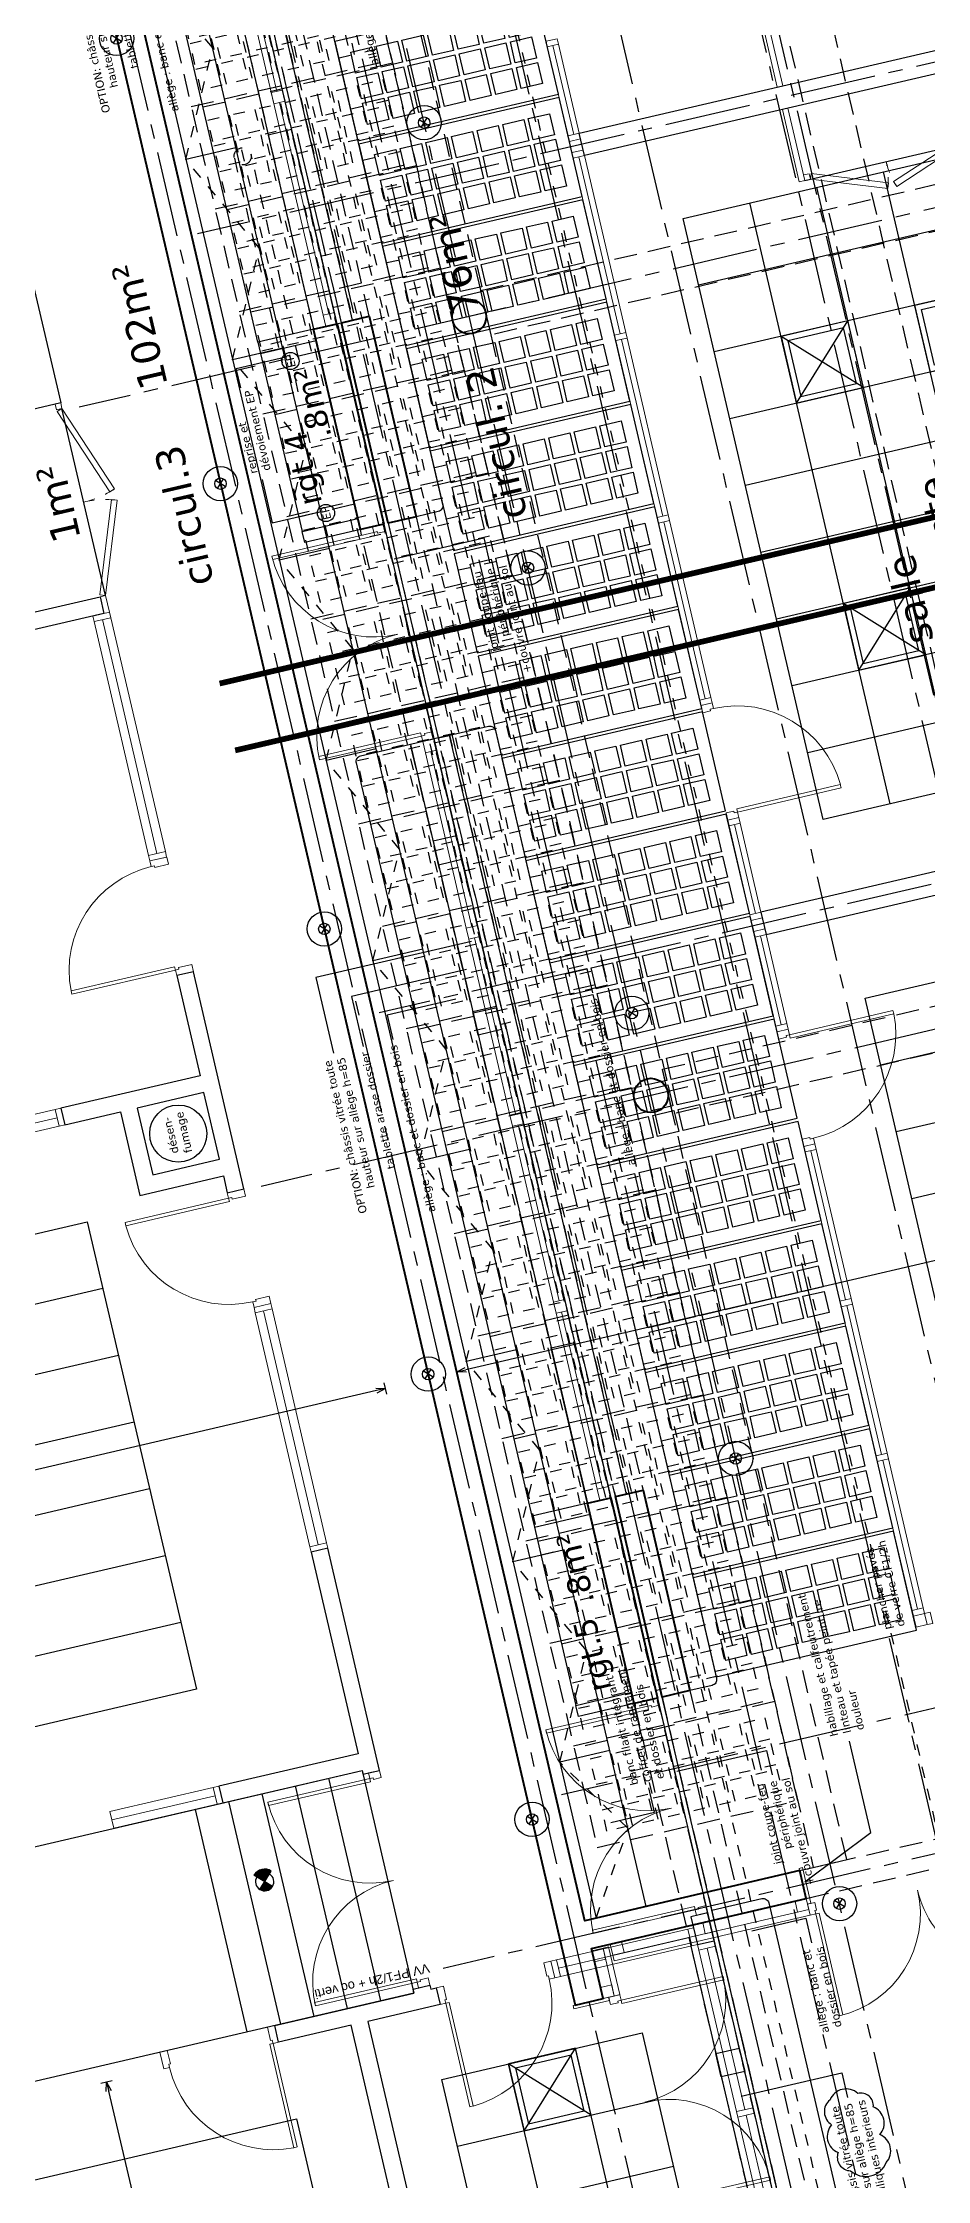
# Model space of a CAD drawing. Header units: metres. Extents: x -49 to 867749, y -579737 to 170817.
# Drawn here: x 867379.56 to 867387.29, y -409044.26 to -409025.56 of the extents above; entities that cross this region are included whole.
import ezdxf
from ezdxf.enums import TextEntityAlignment as Align

# ---------------------------------------------------------------- set-up
doc = ezdxf.new("R2010")
doc.units = ezdxf.units.M
doc.header["$MEASUREMENT"] = 0
doc.header["$PDMODE"] = 3
doc.header["$PDSIZE"] = 0.1
for name, pattern in [('01', [0.15, 0.1, -0.05]), ('02', [0.28, 0.2, -0.08]), ('AXES2', [1.125, 0.75, -0.125, 0.125, -0.125]), ('CACHE2', [0.1875, 0.125, -0.0625]), ('POINTILLE', [0.25, 0, -0.25])]:
    doc.linetypes.add(name, pattern=pattern)
for name, color, linetype in [('00-AXE-0.00', 14, 'AXES2'), ('01-CLOISON-0.25', 3, 'Continuous'), ('01-SANITAIRE-0.15', 44, 'Continuous'), ('02-VU-CACHE-01-0.10', 133, '01'), ('02-VU-CACHE-02-0.10', 133, '02'), ('02-VU-POINT-05-0.10', 133, 'POINTILLE'), ('06-COT-50&100-0.20', 2, 'Continuous'), ('06-TXT-DETAILS-DIVERS-02.20', 2, 'Continuous'), ('06-TXT-DIVERS-0.20', 70, 'Continuous'), ('06-TXT-ETIQUETTES SURFACES', 210, 'Continuous'), ('07-PLAFONDS-0.13', 5, 'Continuous'), ('08-VU-0.08', 56, 'Continuous'), ('08-VU-0.13', 44, 'Continuous'), ('08-VU-0.20', 32, 'Continuous'), ('10-DEMOL-GO-0.25', 1, 'Continuous')]:
    doc.layers.add(name, color=color, linetype=linetype)
doc.layers.add('01-BETON-0.40', color=4, linetype='Continuous', lineweight=40)
doc.layers.add('01-MEN-CP-0.15', color=2, linetype='Continuous', lineweight=18)
doc.styles.add('COT', font='verdana.ttf')
doc.styles.add('locaux 100', font='verdana.ttf', dxfattribs={"height": 0.22})
doc.styles.add('locaux 20', font='verdana.ttf', dxfattribs={"height": 0.07})
doc.styles.get("Standard").update_dxf_attribs({"font": 'arial.ttf'})
doc.dimstyles.new('COT50', dxfattribs={"dimtxt": 0.12, "dimasz": 0.08, "dimexe": 0.05, "dimexo": 0, "dimgap": 0.05, "dimtad": 1, "dimdec": 0, "dimlfac": 100, "dimzin": 0, "dimdsep": 46, "dimtxsty": 'COT', "dimblk": 'OPEN30', "dimcen": 0.04, "dimdle": 0.05, "dimclrd": 256, "dimclre": 256, "dimclrt": 6, "dimadec": 0, "dimazin": 0, "dimtm": 1e-09, "dimtfac": 1, "dimtdec": 0, "dimtmove": 1, "dimatfit": 0, "dimldrblk": 'OPEN30', "dimfxl": 0.05, "dimfxlon": 1, "dimtolj": 1, "dimtzin": 0, "dimlwd": -1, "dimlwe": -1, "dimarcsym": 0})

# ---------------------------------------------------------------- blocks, each defined once
blk = doc.blocks.new('ModulePlancherVerre')
at = {"layer": '08-VU-0.13'}
for points in [[(0.12, 1.685), (0.31, 1.685), (0.31, 1.495), (0.12, 1.495)], [(0.35, 1.685), (0.54, 1.685), (0.54, 1.495), (0.35, 1.495)], [(0.58, 1.685), (0.77, 1.685), (0.77, 1.495), (0.58, 1.495)], [(0.12, 1.455), (0.31, 1.455), (0.31, 1.265), (0.12, 1.265)], [(0.35, 1.455), (0.54, 1.455), (0.54, 1.265), (0.35, 1.265)], [(0.58, 1.455), (0.77, 1.455), (0.77, 1.265), (0.58, 1.265)], [(0.12, 1.225), (0.31, 1.225), (0.31, 1.035), (0.12, 1.035)], [(0.35, 1.225), (0.54, 1.225), (0.54, 1.035), (0.35, 1.035)], [(0.58, 1.225), (0.77, 1.225), (0.77, 1.035), (0.58, 1.035)], [(0.12, 0.995), (0.31, 0.995), (0.31, 0.805), (0.12, 0.805)], [(0.35, 0.995), (0.54, 0.995), (0.54, 0.805), (0.35, 0.805)], [(0.58, 0.995), (0.77, 0.995), (0.77, 0.805), (0.58, 0.805)], [(0.12, 0.765), (0.31, 0.765), (0.31, 0.575), (0.12, 0.575)], [(0.35, 0.765), (0.54, 0.765), (0.54, 0.575), (0.35, 0.575)], [(0.58, 0.765), (0.77, 0.765), (0.77, 0.575), (0.58, 0.575)], [(0.12, 0.535), (0.31, 0.535), (0.31, 0.345), (0.12, 0.345)], [(0.35, 0.535), (0.54, 0.535), (0.54, 0.345), (0.35, 0.345)], [(0.58, 0.535), (0.77, 0.535), (0.77, 0.345), (0.58, 0.345)], [(0.12, 0.305), (0.31, 0.305), (0.31, 0.115), (0.12, 0.115)], [(0.35, 0.305), (0.54, 0.305), (0.54, 0.115), (0.35, 0.115)], [(0.58, 0.305), (0.77, 0.305), (0.77, 0.115), (0.58, 0.115)]]:
    blk.add_lwpolyline(points, close=True, dxfattribs=at)
at = {"layer": '08-VU-0.20'}
blk.add_lwpolyline([(0, 0), (0.89, 0), (0.89, 1.8), (0, 1.8)], close=True, dxfattribs=at)
blk = doc.blocks.new('LuminaireSuspendu')
for p, q in [((-0.035, 0.035), (0.035, -0.035)), ((-0.035, -0.035), (0.035, 0.035))]:
    blk.add_line(p, q)
for radius in [0.15, 0.05]:
    blk.add_circle((0, 0), radius)
blk = doc.blocks.new('P180')
for points in [[(-1.85, 0.915), (-1.85, 0), (-1.88, 0), (-1.88, 0.915)], [(-0.08, 0.915), (-0.08, 0), (-0.05, 0), (-0.05, 0.915)], [(0, 0), (0, -0.1), (-0.065, -0.1), (-0.065, -0.03), (-0.05, -0.03), (-0.05, 0)]]:
    blk.add_lwpolyline(points, close=True)
at = {"linetype": 'Continuous'}
blk.add_lwpolyline([(-1.93, 0), (-1.93, -0.1), (-1.865, -0.1), (-1.865, -0.03), (-1.88, -0.03), (-1.88, 0)], close=True, dxfattribs=at)
for centre, start, end in [((-1.88, 0), 0, 90), ((-0.05, 0), 90, 180)]:
    blk.add_arc(centre, 0.915, start, end)
at = {"linetype": 'Continuous', "text_generation_flag": 6}
blk.add_attdef('TEXTE', (-0.188, 0.598), '', height=0.08, rotation=90, dxfattribs=at)
blk = doc.blocks.new('_Open30')
at = {"color": 0, "linetype": 'ByBlock', "lineweight": -2}
for p, q in [((-1, 0.27), (0, 0)), ((0, 0), (-1, -0.27)), ((0, 0), (-1, 0))]:
    blk.add_line(p, q, dxfattribs=at)
blk = doc.blocks.new('*D171')
at = {"layer": '06-COT-50&100-0.20', "transparency": 16777216}
for p, q in [((867380.162, -409043.394), (867380.064, -409043.417)), ((867380.131, -409043.483), (867381.362, -409048.762)), ((867381.428, -409048.828), (867381.331, -409048.851))]:
    blk.add_line(p, q, dxfattribs=at)
at = {"layer": 'Defpoints', "color": 0, "transparency": 16777216}
for p in [(867382.25, -409042.907), (867383.517, -409048.341), (867381.38, -409048.84)]:
    blk.add_point(p, dxfattribs=at)
at = {"layer": '06-COT-50&100-0.20', "transparency": 16777216, "xscale": 0.08, "yscale": 0.08, "zscale": 0.08}
for p, rotation in [((867380.113, -409043.405), 103.1212703830424), ((867381.38, -409048.84), 283.1212703830424)]:
    blk.add_blockref('_Open30', p, dxfattribs=dict(at, rotation=rotation))
at = {"layer": '06-COT-50&100-0.20', "color": 6, "transparency": 16777216, "insert": (867380.637, -409046.148), "char_height": 0.12, "attachment_point": 5, "rotation": 103.1213, "style": 'COT'}
blk.add_mtext('\\A1;558', dxfattribs=at)
blk = doc.blocks.new('Eclairage-Pl-60x60')
for p, q in [((-0.3, 0.3), (0.3, -0.3)), ((-0.3, -0.3), (0.3, 0.3))]:
    blk.add_line(p, q)
for points in [[(-0.3, -0.3), (0.3, -0.3), (0.3, 0.3), (-0.3, 0.3)], [(-0.25, -0.25), (0.25, -0.25), (0.25, 0.25), (-0.25, 0.25)]]:
    blk.add_lwpolyline(points, close=True)
blk = doc.blocks.new('Spot-directionnel')
h = blk.add_hatch(color=256)
h.dxf.hatch_style = 1
h.paths.add_polyline_path([(-0.057, 0.057, 0.414214), (-0.057, -0.057), (0, 0)])
h = blk.add_hatch(color=256)
h.dxf.hatch_style = 1
h.paths.add_polyline_path([(0.078, 0.078), (0, 0), (0.078, -0.078, 0.414214)])
for p, q in [((-0.057, -0.057), (0.078, 0.078)), ((-0.057, 0.057), (0.078, -0.078))]:
    blk.add_line(p, q)
for radius, start, end in [(0.08, 45, 315), (0.11, 315, 45)]:
    blk.add_arc((0, 0), radius, start, end)
blk = doc.blocks.new('P90-15')
at = {"linetype": 'Continuous'}
for points in [[(-0.05, 0.929), (-0.05, 0), (-0.08, 0), (-0.08, 0.929)], [(-0.965, -0.03), (-0.965, -0.15), (-1.03, -0.15), (-1.03, 0), (-0.98, 0), (-0.98, -0.03)], [(0, 0), (0, -0.15), (-0.065, -0.15), (-0.065, -0.03), (-0.05, -0.03), (-0.05, 0)]]:
    blk.add_lwpolyline(points, close=True, dxfattribs=at)
blk.add_arc((-0.043, -0.006), 0.937, 92.2388, 179.6062, dxfattribs=at)
at = {"linetype": 'Continuous', "text_generation_flag": 6}
blk.add_attdef('TEXTE', text='', height=0.08, rotation=90, dxfattribs=at).set_placement((-0.188, 0.469), align=Align.CENTER)
blk = doc.blocks.new('P90')
at = {"linetype": 'Continuous'}
for points in [[(-0.05, 0.929), (-0.05, 0), (-0.08, 0), (-0.08, 0.929)], [(-0.965, -0.03), (-0.965, -0.1), (-1.03, -0.1), (-1.03, 0), (-0.98, 0), (-0.98, -0.03)], [(0, 0), (0, -0.1), (-0.065, -0.1), (-0.065, -0.03), (-0.05, -0.03), (-0.05, 0)]]:
    blk.add_lwpolyline(points, close=True, dxfattribs=at)
blk.add_arc((-0.043, -0.006), 0.937, 92.2388, 179.6062, dxfattribs=at)
at = {"linetype": 'Continuous', "text_generation_flag": 6}
blk.add_attdef('TEXTE', text='', height=0.08, rotation=90, dxfattribs=at).set_placement((-0.188, 0.469), align=Align.CENTER)
blk = doc.blocks.new('*D837')
at = {"layer": '06-COT-50&100-0.20', "transparency": 16777216}
for p, q in [((867395.253, -409034.375), (867383.254, -409037.172)), ((867395.319, -409034.308), (867395.342, -409034.405)), ((867383.187, -409037.239), (867383.164, -409037.141))]:
    blk.add_line(p, q, dxfattribs=at)
at = {"layer": 'Defpoints', "color": 0, "transparency": 16777216}
for p in [(867395.287, -409034.167), (867383.176, -409037.19), (867384.295, -409041.992)]:
    blk.add_point(p, dxfattribs=at)
at = {"layer": '06-COT-50&100-0.20', "transparency": 16777216, "xscale": 0.08, "yscale": 0.08, "zscale": 0.08}
for p, rotation in [((867395.331, -409034.357), 13.12127038304243), ((867383.176, -409037.19), 193.1212703830424)]:
    blk.add_blockref('_Open30', p, dxfattribs=dict(at, rotation=rotation))
at = {"layer": '06-COT-50&100-0.20', "color": 6, "transparency": 16777216, "insert": (867389.279, -409035.883), "char_height": 0.12, "attachment_point": 5, "rotation": 193.1213, "style": 'COT'}
blk.add_mtext('\\A1;1248', dxfattribs=at)
blk = doc.blocks.new('*D838')
at = {"layer": '06-COT-50&100-0.20', "transparency": 16777216}
for p, q in [((867382.472, -409037.354), (867370.941, -409040.042)), ((867382.538, -409037.287), (867382.561, -409037.385)), ((867370.851, -409040.011), (867370.874, -409040.109))]:
    blk.add_line(p, q, dxfattribs=at)
at = {"layer": 'Defpoints', "color": 0, "transparency": 16777216}
for p in [(867382.019, -409035.059), (867370.348, -409037.853), (867370.863, -409040.06)]:
    blk.add_point(p, dxfattribs=at)
at = {"layer": '06-COT-50&100-0.20', "transparency": 16777216, "xscale": 0.08, "yscale": 0.08, "zscale": 0.08}
for p, rotation in [((867382.55, -409037.336), 13.12127038304243), ((867370.863, -409040.06), 193.1212703830424)]:
    blk.add_blockref('_Open30', p, dxfattribs=dict(at, rotation=rotation))
at = {"layer": '06-COT-50&100-0.20', "color": 6, "transparency": 16777216, "insert": (867376.732, -409038.808), "char_height": 0.12, "attachment_point": 5, "rotation": 193.1213, "style": 'COT'}
blk.add_mtext('\\A1;1200', dxfattribs=at)
blk = doc.blocks.new('A$C63F82283')
at = {"layer": '02-VU-CACHE-01-0.10'}
for points in [[(0.12, 1.685), (0.31, 1.685), (0.31, 1.495), (0.12, 1.495)], [(0.35, 1.685), (0.54, 1.685), (0.54, 1.495), (0.35, 1.495)], [(0.58, 1.685), (0.77, 1.685), (0.77, 1.495), (0.58, 1.495)], [(0.12, 1.455), (0.31, 1.455), (0.31, 1.265), (0.12, 1.265)], [(0.35, 1.455), (0.54, 1.455), (0.54, 1.265), (0.35, 1.265)], [(0.58, 1.455), (0.77, 1.455), (0.77, 1.265), (0.58, 1.265)], [(0.12, 1.225), (0.31, 1.225), (0.31, 1.035), (0.12, 1.035)], [(0.35, 1.225), (0.54, 1.225), (0.54, 1.035), (0.35, 1.035)], [(0.58, 1.225), (0.77, 1.225), (0.77, 1.035), (0.58, 1.035)], [(0.12, 0.995), (0.31, 0.995), (0.31, 0.805), (0.12, 0.805)], [(0.35, 0.995), (0.54, 0.995), (0.54, 0.805), (0.35, 0.805)], [(0.58, 0.995), (0.77, 0.995), (0.77, 0.805), (0.58, 0.805)], [(0.12, 0.765), (0.31, 0.765), (0.31, 0.575), (0.12, 0.575)], [(0.35, 0.765), (0.54, 0.765), (0.54, 0.575), (0.35, 0.575)], [(0.58, 0.765), (0.77, 0.765), (0.77, 0.575), (0.58, 0.575)], [(0.12, 0.535), (0.31, 0.535), (0.31, 0.345), (0.12, 0.345)], [(0.35, 0.535), (0.54, 0.535), (0.54, 0.345), (0.35, 0.345)], [(0.58, 0.535), (0.77, 0.535), (0.77, 0.345), (0.58, 0.345)], [(0.12, 0.305), (0.31, 0.305), (0.31, 0.115), (0.12, 0.115)], [(0.35, 0.305), (0.54, 0.305), (0.54, 0.115), (0.35, 0.115)], [(0.58, 0.305), (0.77, 0.305), (0.77, 0.115), (0.58, 0.115)]]:
    blk.add_lwpolyline(points, close=True, dxfattribs=at)
at = {"layer": '02-VU-CACHE-02-0.10'}
blk.add_lwpolyline([(0, 0), (0.89, 0), (0.89, 1.8), (0, 1.8)], close=True, dxfattribs=at)

msp = doc.modelspace()

# ---------------------------------------------------------------- linework, layer by layer
at = {"color": 1, "true_color": 0xff0000}
msp.add_lwpolyline([(867386.93, -409044.108, 0.520567), (867386.873, -409043.864, 0.520567), (867386.816, -409043.621, 0.520567), (867386.681, -409043.503, 0.520567), (867386.438, -409043.559, 0.520567), (867386.452, -409043.777, 0.520567), (867386.509, -409044.02, 0.520567), (867386.618, -409044.18, 0.520567)], format="xyb", close=True, dxfattribs=at)
at = {"layer": '00-AXE-0.00'}
for p, q in [((867394.24, -409060.853), (867380.195, -409000.601)), ((867391.981, -409061.071), (867377.936, -409000.819)), ((867387.127, -409048.742), (867376.059, -409001.261)), ((867394.31, -409061.804), (867380.266, -409001.552)), ((867393.139, -409062.077), (867379.094, -409001.825)), ((867391.335, -409062.498), (867377.29, -409002.246)), ((867390.947, -409062.588), (867376.903, -409002.336)), ((867386.094, -409050.259), (867375.026, -409002.778)), ((867395.594, -409023.811), (867380.907, -409027.234)), ((867394.561, -409025.328), (867379.874, -409028.751)), ((867397.183, -409030.627), (867382.496, -409034.05)), ((867396.15, -409032.143), (867381.463, -409035.567)), ((867398.778, -409037.468), (867384.091, -409040.892)), ((867397.745, -409038.985), (867383.057, -409042.409))]:
    msp.add_line(p, q, dxfattribs=at)
at = {"layer": '01-BETON-0.40'}
for points in [[(867379.024, -409020.478), (867384.211, -409042.73), (867384.454, -409042.673), (867384.352, -409042.235), (867386.23, -409041.797), (867386.173, -409041.554), (867384.295, -409041.992), (867379.574, -409021.736), (867381.451, -409021.299), (867381.395, -409021.055), (867379.517, -409021.493), (867379.267, -409020.422), (867379.024, -409020.478)], [(867382.332, -409029.821), (867381.923, -409028.068), (867382.128, -409028.021), (867382.536, -409029.774)], [(867382.575, -409029.764), (867382.167, -409028.011), (867382.41, -409027.955), (867382.819, -409029.708)], [(867384.726, -409040.092), (867384.317, -409038.339), (867384.522, -409038.291), (867384.93, -409040.044)], [(867384.969, -409040.035), (867384.561, -409038.282), (867384.804, -409038.225), (867385.213, -409039.978)]]:
    msp.add_lwpolyline(points, close=True, dxfattribs=at)
for centre in [(867383.283, -409027.957), (867384.872, -409034.772)]:
    msp.add_circle(centre, 0.15, dxfattribs=at)
at = {"layer": '01-CLOISON-0.25'}
for points in [[(867391.116, -409024.752), (867391.162, -409024.947), (867384.291, -409026.548), (867384.245, -409026.354)], [(867378.981, -409028.883), (867379.374, -409030.568), (867380.056, -409030.409), (867380.09, -409030.555), (867379.262, -409030.748), (867378.835, -409028.917), (867378.348, -409029.031), (867378.314, -409028.885), (867378.801, -409028.771), (867378.631, -409028.041), (867379.361, -409027.87), (867379.327, -409027.724), (867379.473, -409027.69), (867379.712, -409028.713)], [(867381.946, -409028.166), (867381.923, -409028.068), (867381.436, -409028.182), (867381.459, -409028.279)], [(867382.309, -409029.724), (867382.332, -409029.821), (867381.845, -409029.935), (867381.822, -409029.837)], [(867392.75, -409031.763), (867392.705, -409031.568), (867385.834, -409033.169), (867385.879, -409033.364)], [(867384.34, -409038.436), (867384.317, -409038.339), (867383.83, -409038.452), (867383.853, -409038.549)], [(867382.354, -409040.711), (867382.5, -409040.677), (867382.048, -409038.734), (867381.902, -409038.768), (867382.312, -409040.531), (867381.095, -409040.815), (867381.129, -409040.961), (867382.346, -409040.677)], [(867384.703, -409039.994), (867384.726, -409040.092), (867384.239, -409040.205), (867384.216, -409040.108)], [(867385.222, -409041.958), (867385.279, -409042.201), (867385.425, -409042.167), (867385.368, -409041.923)], [(867382.939, -409042.557), (867382.947, -409042.591), (867382.995, -409042.579), (867383.029, -409042.726), (867382.396, -409042.873), (867383.663, -409048.307), (867383.517, -409048.341), (867382.25, -409042.907), (867381.617, -409043.055), (867381.583, -409042.909), (867382.8, -409042.625), (867382.793, -409042.591)]]:
    msp.add_lwpolyline(points, close=True, dxfattribs=at)
for points in [[(867381.134, -409035.476), (867381.168, -409035.623), (867381.314, -409035.588), (867380.872, -409033.689), (867380.726, -409033.723), (867380.93, -409034.6), (867379.713, -409034.884), (867379.747, -409035.03), (867380.234, -409034.916), (867380.404, -409035.647), (867381.134, -409035.476)], [(867381.1, -409035.33), (867380.964, -409034.746), (867380.38, -409034.882), (867380.516, -409035.467), (867381.1, -409035.33)]]:
    msp.add_lwpolyline(points, dxfattribs=at)
at = {"layer": '01-MEN-CP-0.15'}
for p, q in [((867381.602, -409025.987), (867381.174, -409024.152)), ((867384.197, -409026.365), (867384.015, -409025.586)), ((867382.056, -409027.934), (867381.625, -409026.084)), ((867384.603, -409028.108), (867384.242, -409026.56)), ((867384.614, -409028.157), (867384.975, -409029.704)), ((867385.347, -409031.301), (867384.986, -409029.753)), ((867380.553, -409032.655), (867380.077, -409030.609)), ((867383.306, -409033.296), (867382.948, -409031.762)), ((867385.785, -409033.181), (867385.604, -409032.402)), ((867383.687, -409034.933), (867383.329, -409033.394)), ((867385.831, -409033.375), (867386.012, -409034.155)), ((867378.775, -409035.179), (867379.681, -409034.968)), ((867384.069, -409036.569), (867383.71, -409035.03)), ((867386.269, -409035.255), (867386.573, -409036.56)), ((867381.963, -409038.703), (867381.486, -409036.657)), ((867384.45, -409038.205), (867384.091, -409036.666)), ((867386.584, -409036.609), (867386.889, -409037.914)), ((867386.9, -409037.962), (867387.204, -409039.267)), ((867380.158, -409041.11), (867381.063, -409040.899)), ((867384.064, -409042.407), (867385.213, -409042.139)), ((867385.693, -409043.645), (867385.363, -409042.233)), ((867386.033, -409045.106), (867385.704, -409043.694))]:
    msp.add_line(p, q, dxfattribs=at)
for points in [[(867382.105, -409027.923), (867380.769, -409022.193), (867380.672, -409022.215), (867382.007, -409027.946)], [(867386.025, -409025.939), (867385.877, -409025.306), (867385.829, -409025.317), (867385.976, -409025.95)], [(867383.966, -409025.597), (867383.955, -409025.549), (867384.052, -409025.526), (867384.064, -409025.575)], [(867383.966, -409025.597), (867384.064, -409025.575), (867384.245, -409026.354), (867384.148, -409026.376)], [(867381.674, -409026.073), (867381.651, -409025.975), (867381.553, -409025.998), (867381.576, -409026.095)], [(867386.07, -409026.134), (867386.218, -409026.767), (867386.169, -409026.778), (867386.021, -409026.145)], [(867384.257, -409026.402), (867384.245, -409026.354), (867384.148, -409026.376), (867384.159, -409026.425)], [(867384.182, -409026.522), (867384.279, -409026.5), (867384.257, -409026.402), (867384.159, -409026.425)], [(867384.291, -409026.548), (867384.279, -409026.5), (867384.182, -409026.522), (867384.193, -409026.571)], [(867384.291, -409026.548), (867384.652, -409028.097), (867384.554, -409028.12), (867384.193, -409026.571)], [(867387.564, -409026.405), (867387.591, -409026.447), (867387.021, -409026.818), (867386.994, -409026.776)], [(867386.206, -409026.718), (867386.218, -409026.767), (867386.266, -409026.755), (867386.255, -409026.707)], [(867386.272, -409026.706), (867386.266, -409026.755), (867386.942, -409026.837), (867386.948, -409026.787)], [(867382.007, -409027.946), (867382.03, -409028.043), (867382.128, -409028.021), (867382.105, -409027.923)], [(867384.663, -409028.146), (867384.652, -409028.097), (867384.554, -409028.12), (867384.566, -409028.168)], [(867385.024, -409029.693), (867384.663, -409028.146), (867384.566, -409028.168), (867384.926, -409029.715)], [(867379.663, -409028.724), (867379.712, -409028.713), (867379.723, -409028.762), (867379.674, -409028.773)], [(867385.035, -409029.741), (867385.024, -409029.693), (867384.926, -409029.715), (867384.938, -409029.764)], [(867385.035, -409029.741), (867385.396, -409031.29), (867385.299, -409031.312), (867384.938, -409029.764)], [(867380.056, -409030.409), (867380.104, -409030.398), (867380.138, -409030.544), (867380.09, -409030.555)], [(867380.15, -409030.592), (867380.138, -409030.544), (867379.992, -409030.578), (867380.004, -409030.626)], [(867380.15, -409030.592), (867380.627, -409032.638), (867380.48, -409032.672), (867380.004, -409030.626)], [(867385.31, -409031.361), (867385.299, -409031.312), (867385.396, -409031.29), (867385.407, -409031.338)], [(867382.997, -409031.751), (867382.974, -409031.653), (867382.877, -409031.676), (867382.9, -409031.773)], [(867382.997, -409031.751), (867383.355, -409033.285), (867383.257, -409033.308), (867382.9, -409031.773)], [(867385.555, -409032.413), (867385.544, -409032.364), (867385.641, -409032.341), (867385.652, -409032.39)], [(867385.555, -409032.413), (867385.652, -409032.39), (867385.834, -409033.169), (867385.737, -409033.192)], [(867380.627, -409032.638), (867380.638, -409032.686), (867380.492, -409032.72), (867380.48, -409032.672)], [(867383.377, -409033.382), (867383.355, -409033.285), (867383.257, -409033.308), (867383.28, -409033.405)], [(867385.737, -409033.192), (867385.748, -409033.241), (867385.845, -409033.218), (867385.834, -409033.169)], [(867385.748, -409033.241), (867385.845, -409033.218), (867385.868, -409033.315), (867385.771, -409033.338)], [(867383.736, -409034.921), (867383.377, -409033.382), (867383.28, -409033.405), (867383.639, -409034.944)], [(867385.771, -409033.338), (867385.782, -409033.387), (867385.879, -409033.364), (867385.868, -409033.315)], [(867385.964, -409034.166), (867386.061, -409034.143), (867385.879, -409033.364), (867385.782, -409033.387)], [(867385.964, -409034.166), (867385.975, -409034.215), (867386.072, -409034.192), (867386.061, -409034.143)], [(867379.698, -409035.041), (867378.792, -409035.252), (867378.758, -409035.106), (867379.664, -409034.895)], [(867379.698, -409035.041), (867379.747, -409035.03), (867379.713, -409034.884), (867379.664, -409034.895)], [(867383.759, -409035.019), (867383.736, -409034.921), (867383.639, -409034.944), (867383.661, -409035.041)], [(867383.759, -409035.019), (867384.117, -409036.557), (867384.02, -409036.58), (867383.661, -409035.041)], [(867386.209, -409035.218), (867386.22, -409035.266), (867386.318, -409035.244), (867386.306, -409035.195)], [(867386.622, -409036.549), (867386.318, -409035.244), (867386.22, -409035.266), (867386.524, -409036.571)], [(867381.56, -409036.64), (867381.548, -409036.592), (867381.402, -409036.626), (867381.413, -409036.674)], [(867381.56, -409036.64), (867382.036, -409038.685), (867381.89, -409038.72), (867381.413, -409036.674)], [(867384.14, -409036.655), (867384.117, -409036.557), (867384.02, -409036.58), (867384.043, -409036.677)], [(867384.14, -409036.655), (867384.499, -409038.193), (867384.401, -409038.216), (867384.043, -409036.677)], [(867386.622, -409036.549), (867386.633, -409036.597), (867386.536, -409036.62), (867386.524, -409036.571)], [(867386.937, -409037.902), (867386.633, -409036.597), (867386.536, -409036.62), (867386.84, -409037.925)], [(867386.937, -409037.902), (867386.949, -409037.951), (867386.851, -409037.974), (867386.84, -409037.925)], [(867387.253, -409039.256), (867386.949, -409037.951), (867386.851, -409037.974), (867387.156, -409039.279)], [(867384.522, -409038.291), (867384.499, -409038.193), (867384.401, -409038.216), (867384.424, -409038.314)], [(867382.036, -409038.685), (867382.048, -409038.734), (867381.902, -409038.768), (867381.89, -409038.72)], [(867387.253, -409039.256), (867387.264, -409039.305), (867387.167, -409039.328), (867387.156, -409039.279)], [(867387.287, -409039.402), (867387.336, -409039.391), (867387.313, -409039.293), (867387.264, -409039.305)], [(867387.19, -409039.425), (867387.287, -409039.402), (867387.264, -409039.305), (867387.167, -409039.328)], [(867381.08, -409040.972), (867380.175, -409041.183), (867380.141, -409041.037), (867381.046, -409040.826)], [(867381.08, -409040.972), (867381.129, -409040.961), (867381.095, -409040.815), (867381.046, -409040.826)], [(867386.27, -409041.839), (867386.197, -409041.528), (867386.168, -409041.535), (867386.241, -409041.846)], [(867384.54, -409042.294), (867386.252, -409041.895), (867386.264, -409041.944), (867384.551, -409042.343)], [(867386.155, -409041.918), (867386.132, -409041.82), (867386.23, -409041.798), (867386.252, -409041.895)], [(867385.23, -409042.212), (867384.081, -409042.48), (867384.047, -409042.334), (867385.196, -409042.066)], [(867385.23, -409042.212), (867385.279, -409042.201), (867385.245, -409042.055), (867385.196, -409042.066)], [(867385.347, -409042.106), (867385.325, -409042.008), (867385.422, -409041.986), (867385.445, -409042.083)], [(867384.356, -409042.255), (867384.454, -409042.232), (867384.476, -409042.329), (867384.379, -409042.352)], [(867384.6, -409042.639), (867384.502, -409042.221), (867384.454, -409042.232), (867384.551, -409042.651)], [(867384.54, -409042.294), (867384.517, -409042.197), (867384.615, -409042.174), (867384.637, -409042.271)], [(867385.436, -409042.216), (867385.425, -409042.167), (867385.279, -409042.201), (867385.29, -409042.25)], [(867385.766, -409043.628), (867385.436, -409042.216), (867385.29, -409042.25), (867385.62, -409043.662)], [(867384.081, -409042.48), (867384.032, -409042.492), (867383.998, -409042.346), (867384.047, -409042.334)], [(867384.454, -409042.673), (867384.431, -409042.576), (867384.529, -409042.553), (867384.551, -409042.651)], [(867384.198, -409042.764), (867384.509, -409042.691), (867384.503, -409042.662), (867384.191, -409042.735)], [(867385.777, -409043.677), (867385.766, -409043.628), (867385.62, -409043.662), (867385.631, -409043.711)], [(867386.106, -409045.089), (867385.777, -409043.677), (867385.631, -409043.711), (867385.96, -409045.123)]]:
    msp.add_lwpolyline(points, close=True, dxfattribs=at)
at = {"layer": '01-MEN-CP-0.15', "ltscale": 0.5}
for points in [[(867380.182, -409029.465), (867379.723, -409028.762), (867379.681, -409028.789), (867380.14, -409029.492)], [(867380.205, -409029.564), (867380.104, -409030.398), (867380.055, -409030.392), (867380.155, -409029.558)]]:
    msp.add_lwpolyline(points, close=True, dxfattribs=at)
at = {"layer": '01-MEN-CP-0.15', "linetype": '01', "ltscale": 0.5}
for centre, radius, start, end in [((867386.266, -409026.755), 0.68, 353.1213, 13.1213), ((867387.591, -409026.447), 0.68, 193.1213, 213.1213), ((867379.723, -409028.762), 0.84, 283.1213, 303.1213), ((867380.104, -409030.398), 0.84, 83.1213, 103.1213)]:
    msp.add_arc(centre, radius, start, end, dxfattribs=at)
at = {"layer": '01-SANITAIRE-0.15', "linetype": 'CACHE2'}
for p, q in [((867381.23, -409026.572), (867381.648, -409028.363)), ((867381.794, -409028.329), (867381.376, -409026.538))]:
    msp.add_line(p, q, dxfattribs=at)
at = {"layer": '01-SANITAIRE-0.15', "linetype": '02'}
msp.add_lwpolyline([(867397.376, -409053.039), (867395.504, -409045.007), (867389.677, -409040.978), (867382.633, -409010.761), (867382.095, -409010.426), (867378.35, -409011.299), (867378.015, -409011.838), (867378.992, -409016.03), (867378.603, -409016.121), (867377.588, -409011.767), (867378.098, -409010.947), (867382.165, -409009.999), (867382.985, -409010.509), (867390.031, -409040.737), (867395.858, -409044.766), (867397.803, -409053.11), (867397.173, -409054.123), (867392.22, -409055.277), (867392.129, -409054.888), (867396.921, -409053.771)], close=True, dxfattribs=at)
at = {"layer": '01-SANITAIRE-0.15', "linetype": 'AXES2', "const_width": 0.05}
msp.add_lwpolyline([(867381.101, -409031.168), (867395.159, -409027.892)], dxfattribs=at)
at = {"layer": '01-SANITAIRE-0.15', "linetype": 'CACHE2', "const_width": 0.05}
msp.add_lwpolyline([(867381.237, -409031.753), (867395.295, -409028.476)], dxfattribs=at)
at = {"layer": '01-SANITAIRE-0.15', "linetype": 'CACHE2'}
msp.add_circle((867381.303, -409026.555), 0.075, dxfattribs=at)
at = {"layer": '01-SANITAIRE-0.15'}
for centre, radius in [((867381.721, -409028.346), 0.075), ((867382.031, -409029.676), 0.075), ((867380.74, -409035.106), 0.25)]:
    msp.add_circle(centre, radius, dxfattribs=at)
at = {"layer": '02-VU-CACHE-01-0.10', "linetype": '02'}
for p, q in [((867382.167, -409028.011), (867380.341, -409020.179)), ((867382.41, -409027.955), (867380.584, -409020.122)), ((867382.819, -409029.708), (867384.804, -409038.225)), ((867384.317, -409038.339), (867382.332, -409029.821)), ((867384.522, -409038.291), (867382.536, -409029.774)), ((867382.575, -409029.764), (867384.561, -409038.282)), ((867384.969, -409040.035), (867386.708, -409047.495)), ((867385.213, -409039.978), (867386.952, -409047.438)), ((867384.726, -409040.092), (867386.47, -409047.575)), ((867386.675, -409047.528), (867384.93, -409040.044))]:
    msp.add_line(p, q, dxfattribs=at)
at = {"layer": '02-VU-CACHE-01-0.10'}
msp.add_lwpolyline([(867388.675, -409046.78), (867380.821, -409013.085), (867379.138, -409013.477), (867386.992, -409047.172)], close=True, dxfattribs=at)
at = {"layer": '02-VU-CACHE-02-0.10'}
for p, q in [((867386.173, -409041.554), (867388.052, -409041.116)), ((867386.23, -409041.798), (867388.109, -409041.359))]:
    msp.add_line(p, q, dxfattribs=at)
for points in [[(867386.585, -409041.458), (867381.863, -409021.203), (867381.571, -409021.271), (867386.292, -409041.526)], [(867383.475, -409028.117), (867383.384, -409027.728), (867393.25, -409025.428), (867393.34, -409025.818)], [(867385.064, -409034.933), (867384.973, -409034.543), (867394.838, -409032.244), (867394.929, -409032.633)]]:
    msp.add_lwpolyline(points, close=True, dxfattribs=at)
at = {"layer": '02-VU-POINT-05-0.10', "ltscale": 0.25}
msp.add_lwpolyline([(867382.128, -409028.021), (867380.766, -409022.18), (867380.562, -409022.227), (867381.923, -409028.068)], dxfattribs=at)
for points in [[(867380.902, -409022.148), (867382.264, -409027.989), (867382.167, -409028.011), (867380.805, -409022.17)], [(867383.111, -409031.621), (867384.658, -409038.259), (867384.561, -409038.282), (867383.013, -409031.644)]]:
    msp.add_lwpolyline(points, close=True, dxfattribs=at)
at = {"layer": '06-TXT-DETAILS-DIVERS-02.20'}
for points in [[(867381.286, -409028.582), (867381.246, -409028.411), (867381.681, -409028.309)], [(867381.472, -409029.382), (867381.561, -409029.763), (867381.975, -409029.666)], [(867382.626, -409030.077), (867383.41, -409029.894), (867383.46, -409030.109)], [(867383.302, -409033.424), (867381.942, -409033.741), (867382.096, -409034.403)], [(867383.261, -409033.67), (867382.253, -409033.905), (867382.355, -409034.343)], [(867383.928, -409033.75), (867384.312, -409033.661), (867384.362, -409033.875)], [(867383.165, -409033.928), (867382.565, -409034.068), (867382.615, -409034.283)], [(867385.099, -409040.685), (867385.883, -409040.502), (867385.933, -409040.717)], [(867386.217, -409041.652), (867386.794, -409041.22), (867386.607, -409040.42)], [(867384.521, -409041.133), (867384.904, -409041.043), (867384.854, -409040.829)], [(867385.754, -409042.081), (867386.225, -409041.971), (867386.275, -409042.186)], [(867385.662, -409043.528), (867386.54, -409043.323), (867386.59, -409043.538)]]:
    msp.add_lwpolyline(points, dxfattribs=at)
at = {"layer": '07-PLAFONDS-0.13'}
for p, q in [((867394.054, -409025.64), (867385.289, -409027.683)), ((867394.191, -409026.224), (867385.426, -409028.267)), ((867388.132, -409031.949), (867386.906, -409026.69)), ((867394.327, -409026.808), (867385.562, -409028.851)), ((867387.548, -409032.085), (867386.322, -409026.826)), ((867386.963, -409032.221), (867385.737, -409026.962)), ((867394.463, -409027.393), (867385.698, -409029.436)), ((867394.599, -409027.977), (867385.834, -409030.02)), ((867394.735, -409028.561), (867385.97, -409030.604)), ((867394.872, -409029.146), (867386.107, -409031.189)), ((867395.008, -409029.73), (867386.243, -409031.773)), ((867395.645, -409032.463), (867386.88, -409034.506)), ((867395.781, -409033.047), (867387.016, -409035.091)), ((867395.917, -409033.632), (867387.152, -409035.675)), ((867380.08, -409036.461), (867373.653, -409037.96)), ((867380.217, -409037.046), (867373.789, -409038.544)), ((867380.353, -409037.63), (867373.925, -409039.128)), ((867380.489, -409038.214), (867374.061, -409039.713)), ((867380.625, -409038.799), (867374.197, -409040.297)), ((867380.761, -409039.383), (867374.334, -409040.881)), ((867382.054, -409040.745), (867382.508, -409042.693)), ((867381.178, -409040.949), (867381.632, -409042.897)), ((867381.47, -409040.881), (867381.924, -409042.829)), ((867381.762, -409040.813), (867382.216, -409042.761)), ((867380.886, -409041.018), (867381.34, -409042.965)), ((867384.757, -409045.446), (867384.212, -409043.109)), ((867384.173, -409045.582), (867383.628, -409043.245)), ((867383.18, -409043.965), (867384.933, -409043.557)), ((867383.316, -409044.55), (867385.069, -409044.141))]:
    msp.add_line(p, q, dxfattribs=at)
for points in [[(867386.379, -409032.357), (867385.153, -409027.098), (867393.918, -409025.055), (867395.144, -409030.314)], [(867387.97, -409039.181), (867386.744, -409033.922), (867395.509, -409031.879), (867396.735, -409037.138)], [(867373.516, -409037.375), (867379.944, -409035.877), (867380.898, -409039.967), (867374.47, -409041.466)], [(867375.204, -409044.396), (867374.75, -409042.448), (867382.346, -409040.677), (867382.8, -409042.625)], [(867383.588, -409045.718), (867383.043, -409043.381), (867384.796, -409042.972), (867385.341, -409045.31)], [(867375.346, -409045.225), (867381.774, -409043.727), (867382.727, -409047.817), (867376.3, -409049.315)]]:
    msp.add_lwpolyline(points, close=True, dxfattribs=at)
at = {"layer": '07-PLAFONDS-0.13', "color": 1}
for points in [[(867387.315, -409028.443), (867387.179, -409027.858), (867387.763, -409027.722), (867387.899, -409028.307)], [(867387.352, -409028.383), (867387.239, -409027.896), (867387.726, -409027.782), (867387.839, -409028.269)]]:
    msp.add_lwpolyline(points, close=True, dxfattribs=at)
at = {"layer": '08-VU-0.08'}
for p, q in [((867382.128, -409028.021), (867380.251, -409019.972)), ((867381.244, -409026.48), (867380.806, -409026.582)), ((867381.653, -409028.233), (867381.215, -409028.335)), ((867380.104, -409030.398), (867379.723, -409028.762)), ((867382.536, -409029.774), (867384.522, -409038.291)), ((867382.575, -409029.764), (867383.013, -409031.644)), ((867382.061, -409029.986), (867381.623, -409030.088)), ((867382.827, -409031.018), (867383.261, -409032.898)), ((867382.47, -409031.739), (867382.032, -409031.841)), ((867382.879, -409033.492), (867382.441, -409033.594)), ((867383.287, -409035.245), (867382.849, -409035.347)), ((867383.696, -409036.998), (867383.258, -409037.1)), ((867384.104, -409038.751), (867383.666, -409038.853)), ((867386.708, -409047.495), (867384.969, -409040.035)), ((867384.93, -409040.044), (867386.675, -409047.528)), ((867384.513, -409040.504), (867384.075, -409040.606))]:
    msp.add_line(p, q, dxfattribs=at)
at = {"layer": '08-VU-0.13'}
for p, q in [((867386.218, -409026.767), (867390.405, -409025.791)), ((867381.459, -409028.279), (867381.822, -409029.837)), ((867382.084, -409028.911), (867382.084, -409028.911)), ((867383.853, -409038.549), (867384.216, -409040.108)), ((867385.221, -409042.215), (867386.47, -409047.575))]:
    msp.add_line(p, q, dxfattribs=at)
for points in [[(867384.831, -409041.867), (867380.109, -409021.611), (867379.574, -409021.736), (867384.295, -409041.992)], [(867379.574, -409021.736), (867379.671, -409021.714), (867384.393, -409041.969), (867384.295, -409041.992)], [(867382.264, -409027.989), (867380.902, -409022.148), (867380.562, -409022.227), (867381.923, -409028.068)]]:
    msp.add_lwpolyline(points, close=True, dxfattribs=at)
for points in [[(867380.805, -409022.17), (867381.243, -409022.068, -0.414214), (867381.303, -409022.106), (867383.051, -409029.602, -0.414214), (867383.013, -409029.662), (867382.819, -409029.708)], [(867381.436, -409028.182), (867380.086, -409022.389, -0.414214), (867380.123, -409022.329), (867380.562, -409022.227)], [(867383.013, -409031.644), (867383.452, -409031.542, -0.414214), (867383.512, -409031.579), (867385.445, -409039.873, -0.414214), (867385.407, -409039.933), (867385.213, -409039.978)], [(867382.77, -409031.701), (867382.332, -409031.803, 0.414214), (867382.294, -409031.863), (867383.83, -409038.452)]]:
    msp.add_lwpolyline(points, format="xyb", dxfattribs=at)
at = {"layer": '08-VU-0.13', "linetype": 'POINTILLE', "ltscale": 0.25}
for points in [[(867380.806, -409026.582), (867381.04, -409025.604), (867380.397, -409024.829)], [(867381.215, -409028.335), (867381.448, -409027.357), (867380.806, -409026.582)], [(867381.623, -409030.088), (867381.857, -409029.11), (867381.215, -409028.335)], [(867382.032, -409031.841), (867382.266, -409030.863), (867381.623, -409030.088)], [(867382.441, -409033.594), (867382.674, -409032.616), (867382.032, -409031.841)], [(867382.849, -409035.347), (867383.083, -409034.369), (867382.441, -409033.594)], [(867383.258, -409037.1), (867383.492, -409036.122), (867382.849, -409035.347)], [(867383.666, -409038.853), (867383.9, -409037.875), (867383.258, -409037.1)], [(867384.075, -409040.606), (867384.309, -409039.628), (867383.666, -409038.853)], [(867384.393, -409041.969), (867384.672, -409041.186), (867384.075, -409040.606)]]:
    msp.add_lwpolyline(points, dxfattribs=at)
at = {"layer": '08-VU-0.13'}
for points in [[(867382.084, -409028.911), (867382.084, -409028.911)], [(867384.658, -409038.259), (867383.111, -409031.621), (867382.77, -409031.701), (867384.317, -409038.339)]]:
    msp.add_lwpolyline(points, dxfattribs=at)
msp.add_lwpolyline([(867386.67, -409047.329), (867385.404, -409041.901), (867385.842, -409041.799, -0.414214), (867385.903, -409041.837), (867387.156, -409047.216)], format="xyb", close=True, dxfattribs=at)
at = {"layer": '10-DEMOL-GO-0.25'}
for points in [[(867382.536, -409029.774), (867381.731, -409026.321), (867381.527, -409026.369), (867382.332, -409029.821)], [(867383.219, -409032.705), (867383.172, -409032.5), (867382.967, -409032.548), (867383.015, -409032.753)], [(867383.362, -409034.243), (867383.315, -409034.038), (867383.519, -409033.99), (867383.567, -409034.195)], [(867384.802, -409040.417), (867384, -409036.979), (867384.205, -409036.932), (867385.006, -409040.369)], [(867385.487, -409043.358), (867385.439, -409043.154), (867385.644, -409043.106), (867385.692, -409043.311)]]:
    msp.add_lwpolyline(points, close=True, dxfattribs=at)

# ---------------------------------------------------------------- block references
for name, p, rotation in [('A$C63F82283', (867382.606, -409025.711), 103.121270379485), ('ModulePlancherVerre', (867384.063, -409026.01), 103.1212703798635), ('A$C63F82283', (867382.815, -409026.607), 103.121270379485), ('ModulePlancherVerre', (867384.272, -409026.906), 103.1212703798635), ('A$C63F82283', (867383.024, -409027.504), 103.121270379485), ('ModulePlancherVerre', (867384.48, -409027.802), 103.1212703798635), ('A$C63F82283', (867383.233, -409028.401), 103.121270379485), ('ModulePlancherVerre', (867384.689, -409028.698), 103.1212703798635), ('A$C63F82283', (867383.442, -409029.297), 103.121270379485), ('ModulePlancherVerre', (867384.898, -409029.594), 103.1212703798635), ('A$C63F82283', (867383.651, -409030.193), 103.121270379485), ('ModulePlancherVerre', (867385.107, -409030.49), 103.1212703798635), ('A$C63F82283', (867383.86, -409031.089), 103.121270379485), ('ModulePlancherVerre', (867385.316, -409031.386), 103.1212703798635), ('A$C63F82283', (867384.069, -409031.986), 103.121270379485), ('ModulePlancherVerre', (867385.525, -409032.282), 103.1212703798635), ('A$C63F82283', (867384.278, -409032.882), 103.121270379485), ('ModulePlancherVerre', (867385.733, -409033.178), 103.1212703798635), ('A$C63F82283', (867384.486, -409033.778), 103.121270379485), ('ModulePlancherVerre', (867385.942, -409034.074), 103.1212703798635), ('A$C63F82283', (867384.695, -409034.675), 103.121270379485), ('ModulePlancherVerre', (867386.151, -409034.97), 103.1212703798635), ('A$C63F82283', (867384.904, -409035.571), 103.121270379485), ('ModulePlancherVerre', (867386.36, -409035.866), 103.1212703798635), ('A$C63F82283', (867385.113, -409036.467), 103.121270379485), ('ModulePlancherVerre', (867386.569, -409036.762), 103.1212703798635), ('A$C63F82283', (867385.322, -409037.364), 103.121270379485), ('ModulePlancherVerre', (867386.778, -409037.658), 103.1212703798635), ('A$C63F82283', (867385.531, -409038.26), 103.121270379485), ('ModulePlancherVerre', (867386.987, -409038.554), 103.1212703798635), ('A$C63F82283', (867385.74, -409039.156), 103.121270379485), ('ModulePlancherVerre', (867387.195, -409039.45), 103.1212703798635), ('A$C63F82283', (867385.949, -409040.053), 103.121270379485), ('A$C63F82283', (867386.156, -409040.942), 103.121270379485)]:
    msp.add_blockref(name, p, dxfattribs=dict(rotation=rotation))
at = {"layer": '01-MEN-CP-0.15', "xscale": -1}
for name, p, rotation in [('P180', (867382.877, -409031.676), 103.121270365736), ('P90-15', (867380.726, -409033.723), 103.1212703794849), ('P90', (867386.072, -409034.192), 283.1212703726105), ('P180', (867385.271, -409041.946), 103.121270365736), ('P90-15', (867381.617, -409043.055), 193.1212703758584)]:
    msp.add_blockref(name, p, dxfattribs=dict(at, rotation=rotation))
at = {"layer": '01-MEN-CP-0.15'}
for name, p, rotation in [('P90', (867385.641, -409032.341), 283.1212703936126), ('P90-15', (867381.168, -409035.623), 103.1212703798635), ('P180', (867386.264, -409041.944), 193.1212703791064), ('P90-15', (867383.029, -409042.726), 193.1212703903646), ('P180', (867385.038, -409044.519), 283.121270379485)]:
    msp.add_blockref(name, p, dxfattribs=dict(at, rotation=rotation))
ref = msp.add_blockref('P180', (867382.841, -409042.579), dxfattribs=dict(at, xscale=-1, rotation=103.121270365736))
ref.add_attrib('TEXTE', 'VV PF1/2h + oc verti', (867382.926, -409042.366), dxfattribs={"layer": '0', "linetype": 'Continuous', "height": 0.08, "rotation": 13.1213, "text_generation_flag": 6})
at = {"layer": '07-PLAFONDS-0.13', "rotation": 103.1212703798635}
for name, p in [('LuminaireSuspendu', (867380.2, -409025.524)), ('LuminaireSuspendu', (867382.889, -409026.261)), ('Eclairage-Pl-60x60', (867386.37, -409028.355)), ('LuminaireSuspendu', (867381.108, -409029.419)), ('LuminaireSuspendu', (867383.797, -409030.156)), ('Eclairage-Pl-60x60', (867386.915, -409030.692)), ('LuminaireSuspendu', (867382.017, -409033.315)), ('LuminaireSuspendu', (867384.705, -409034.052)), ('LuminaireSuspendu', (867382.925, -409037.21)), ('LuminaireSuspendu', (867385.613, -409037.948)), ('LuminaireSuspendu', (867383.833, -409041.106)), ('Spot-directionnel', (867381.495, -409041.651)), ('LuminaireSuspendu', (867386.521, -409041.843)), ('Eclairage-Pl-60x60', (867383.988, -409043.469))]:
    msp.add_blockref(name, p, dxfattribs=at)

# ---------------------------------------------------------------- texts
at = {"layer": '01-SANITAIRE-0.15', "char_height": 0.07, "attachment_point": 5, "rotation": 103.1213, "style": 'locaux 20'}
for s, insert, width in [('EP', (867381.721, -409028.346), 0.15887), ('EP', (867382.031, -409029.676), 0.15887), ('désen-\\Pfumage', (867380.74, -409035.106), 0.74382)]:
    msp.add_mtext(s, dxfattribs=dict(at, insert=insert, width=width))
at = {"layer": '06-TXT-DETAILS-DIVERS-02.20', "char_height": 0.07, "rotation": 103.1213, "style": 'locaux 20'}
for s, insert, width, attachment_point in [('allège : banc et dossier en bois', (867382.129, -409024.295), 1.71911, 6), ('allège : banc et dossier en bois', (867380.381, -409024.702), 1.71911, 6), ('OPTION: châssis vitrée toute hauteur sur allège h=85', (867379.866, -409024.822), 1.71911, 6), ('tablette arase dossier', (867380.122, -409024.763), 1.71911, 6), ('reprise et\\Pdévoiement EP', (867381.458, -409029.319), 1.15877, 4), ('joint coupe-feu\\Ppériphérique\\P+couvre joint au sol', (867383.471, -409030.158), 1.08135, 6), ('allège : banc et dossier en bois', (867384.374, -409033.924), 1.71911, 6), ('tablette arase dossier', (867382.367, -409034.392), 1.71911, 6), ('allège : banc et dossier en bois', (867382.626, -409034.331), 1.71911, 6), ('OPTION: châssis vitrée toute hauteur sur allège h=85', (867382.111, -409034.451), 1.71911, 6), ('plancher pavés\\Pde verre CF1/2h', (867387.007, -409039.431), 1.71911, 4), ('habillage et calfeutrement linteau et tapée peinture couleur', (867386.591, -409040.352), 1.56851, 4), ('banc filant intégrant\\Pcoffret de rangement\\Pet dossier en bois', (867384.843, -409040.78), 1.71911, 4), ('joint coupe-feu\\Ppériphérique\\P+couvre joint au sol', (867385.944, -409040.766), 1.15877, 6), ('allège : banc et dossier en bois', (867386.286, -409042.235), 0.85985, 6), ('châssis vitrée toute \\Phauteur sur allège h=85\\P+ stores vénitiens métalliques interieurs', (867386.602, -409043.587), 2.0766, 6)]:
    msp.add_mtext(s, dxfattribs=dict(at, insert=insert, width=width, attachment_point=attachment_point))
at = {"layer": '06-TXT-DIVERS-0.20', "width": 2.37148, "attachment_point": 5, "rotation": 103.1213, "style": 'locaux 100'}
for s, insert, char_height in [('circul. 2', (867383.52, -409029.065), 0.25), ('rgt.4', (867381.854, -409029.281), 0.2), ('circul.3', (867380.791, -409029.701), 0.25), ('salle polyvalente', (867387.372, -409030.378), 0.25), ('rgt.5', (867384.385, -409039.661), 0.2)]:
    msp.add_mtext(s, dxfattribs=dict(at, insert=insert, char_height=char_height))
at = {"layer": '06-TXT-ETIQUETTES SURFACES', "attachment_point": 5, "rotation": 103.1213, "style": 'locaux 100'}
for s, insert, char_height in [('76m²', (867383.153, -409027.491), 0.25), ('102m²', (867380.403, -409028.039), 0.25), ('.8m²', (867381.913, -409028.716), 0.2), ('1m²', (867379.689, -409029.592), 0.25), ('.8m²', (867384.21, -409038.91), 0.2)]:
    msp.add_mtext(s, dxfattribs=dict(at, insert=insert, char_height=char_height))

# ---------------------------------------------------------------- dimensions: what is measured, and where the dimension line sits
at = {"layer": '06-COT-50&100-0.20'}
for base, p1, p2, angle, picture, middle in [((867383.176, -409037.19), (867395.287, -409034.167), (867384.295, -409041.992), 193.1213, '*D837', (867389.279, -409035.883)), ((867370.863, -409040.06), (867382.019, -409035.059), (867370.348, -409037.853), 193.1213, '*D838', (867376.732, -409038.808)), ((867381.38, -409048.84), (867382.25, -409042.907), (867383.517, -409048.341), 103.1213, '*D171', (867380.637, -409046.148))]:
    dim = msp.add_linear_dim(base=base, p1=p1, p2=p2, angle=angle, dimstyle='COT50', dxfattribs=at)
    dim.commit()
    dim.dimension.update_dxf_attribs({"geometry": picture, "text_midpoint": middle})

doc.saveas('drawing.dxf')
